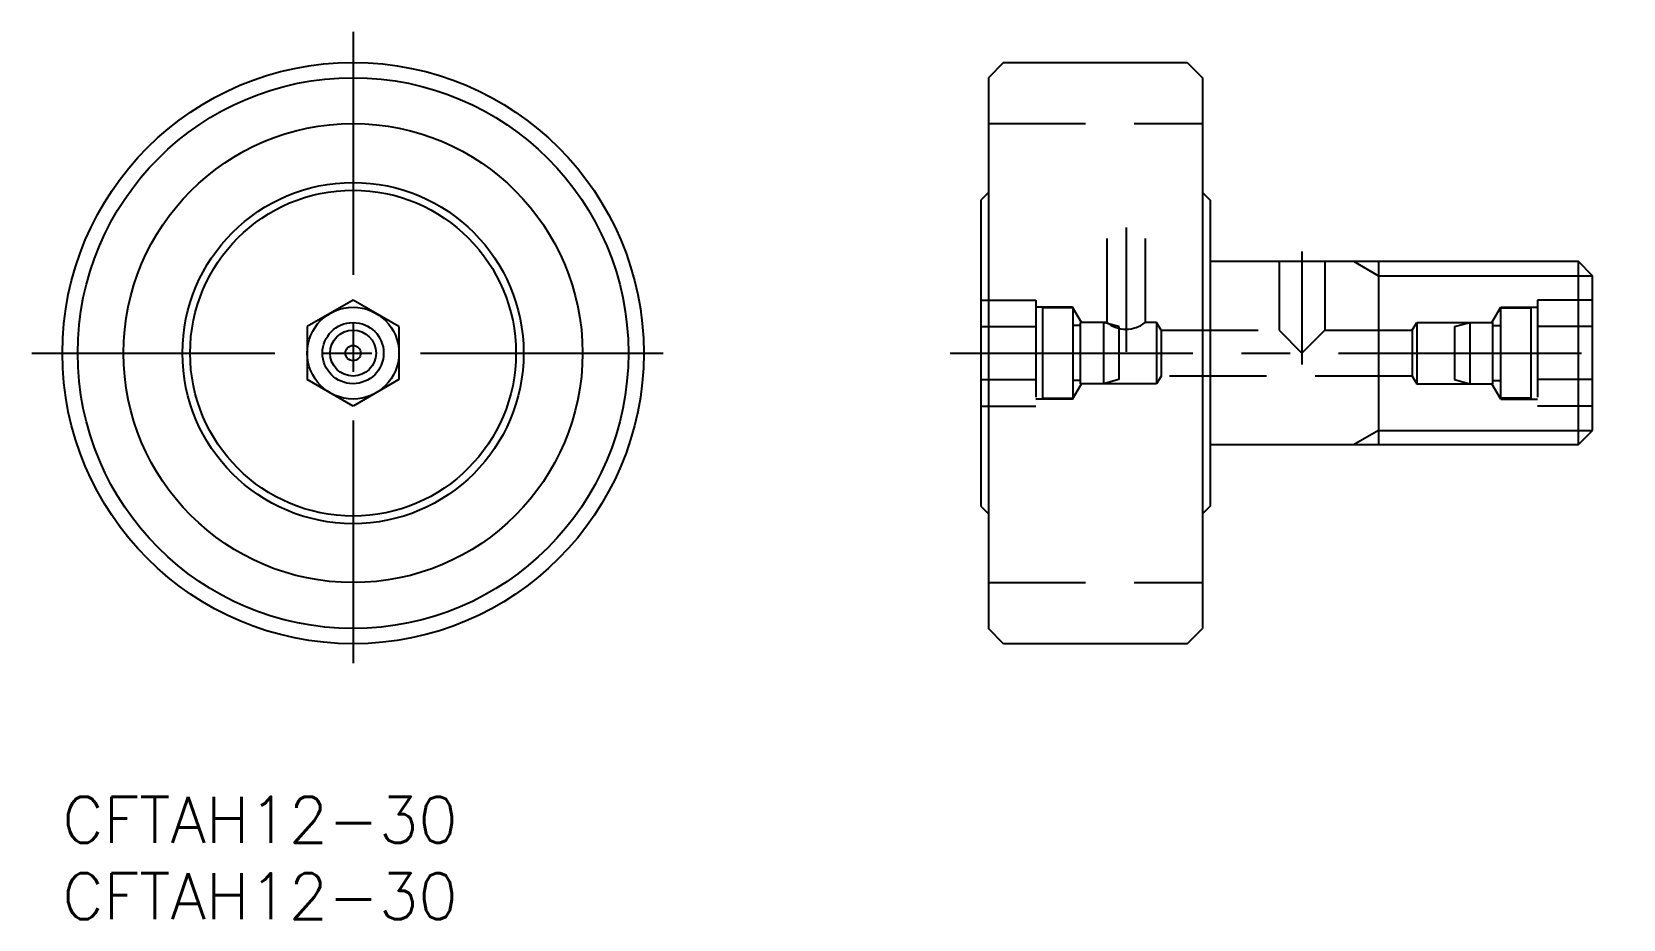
# Model space of a CAD drawing. Extents: x -2 to 102, y -8 to 50.
import ezdxf

# ---------------------------------------------------------------- set-up
doc = ezdxf.new("R2010")
doc.units = 0
doc.header["$LTSCALE"] = 0.5
doc.linetypes.add('CENTER', pattern=[50.8, 31.75, -6.35, 6.35, -6.35])
doc.linetypes.add('DASHED', pattern=[19.05, 12.7, -6.35])
for name, color, linetype in [('MSM_CENTER', 1, 'CENTER'), ('MSM_CONTINUOUS', 7, 'CONTINUOUS'), ('MSM_DASHED', 4, 'DASHED'), ('MSM_NARROW', 5, 'CONTINUOUS'), ('MSM_PART_NUMBER', 7, 'CONTINUOUS')]:
    doc.layers.add(name, color=color, linetype=linetype)
doc.styles.get("Standard").update_dxf_attribs({"font": 'txt.shx', "height": 3, "bigfont": 'bigfont.shx'})

# ---------------------------------------------------------------- blocks, each defined once
blk = doc.blocks.new('*U20')
at = {"layer": 'MSM_PART_NUMBER'}
blk.add_text('CFTAH12-30', height=3, dxfattribs=at).set_placement((0, -3))
blk = doc.blocks.new('*U21')
at = {"layer": 'MSM_PART_NUMBER'}
blk.add_text('CFTAH12-30', height=3, dxfattribs=at).set_placement((0, -8))

msp = doc.modelspace()

# ---------------------------------------------------------------- linework, layer by layer
at = {"layer": 'MSM_CENTER'}
for p, q in [((19, 50), (19, 8)), ((69.53, 37.21), (69.53, 29.08)), ((81.03, 35.65), (81.03, 28.25)), ((-2, 29), (40, 29)), ((58.03, 29), (102.03, 29))]:
    msp.add_line(p, q, dxfattribs=at)
at = {"layer": 'MSM_CONTINUOUS'}
for p, q in [((61.53, 48), (60.53, 47)), ((61.53, 48), (73.53, 48)), ((73.53, 48), (74.53, 47)), ((60.53, 47), (60.53, 11)), ((74.53, 47), (74.53, 11)), ((60.53, 39.5), (60.03, 39)), ((60.03, 39), (60.03, 19)), ((74.53, 39.5), (75.03, 39)), ((75.03, 39), (75.03, 19)), ((75.03, 35), (99.08, 35)), ((86.03, 35), (86.03, 23)), ((100.03, 34.05), (99.08, 35)), ((99.08, 35), (99.08, 23)), ((100.03, 23.95), (100.03, 34.05)), ((19, 32.46), (16, 30.73)), ((22, 30.73), (19, 32.46)), ((16, 30.73), (16, 27.27)), ((22, 30.73), (22, 27.27)), ((19, 25.54), (16, 27.27)), ((22, 27.27), (19, 25.54)), ((99.08, 23), (100.03, 23.95)), ((99.08, 23), (75.03, 23)), ((60.03, 19), (60.53, 18.5)), ((75.03, 19), (74.53, 18.5)), ((61.53, 10), (60.53, 11)), ((73.53, 10), (74.53, 11)), ((73.53, 10), (61.53, 10))]:
    msp.add_line(p, q, dxfattribs=at)
for radius in [19, 18, 15, 11.15, 10.65, 3, 2, 1.5, 0.5]:
    msp.add_circle((19, 29), radius, dxfattribs=at)
at = {"layer": 'MSM_DASHED'}
for p, q in [((60.53, 44), (74.53, 44)), ((68.28, 36.5), (68.28, 31)), ((70.78, 36.5), (70.78, 31)), ((79.53, 35), (79.53, 30.5)), ((82.53, 35), (82.53, 30.5)), ((60.03, 32.46), (63.63, 32.46)), ((63.63, 32.46), (63.63, 25.54)), ((96.43, 32.46), (96.43, 25.54)), ((100.03, 32.46), (96.43, 32.46)), ((66.03, 32), (63.63, 32)), ((64.06, 31.95), (64.06, 26.05)), ((66.06, 31.95), (64.06, 31.95)), ((66.61, 31), (66.03, 32)), ((66.03, 32), (66.03, 31.95)), ((66.06, 31.95), (66.06, 26.05)), ((93.45, 31), (94.03, 32)), ((94, 31.95), (94, 26.05)), ((94, 31.95), (96, 31.95)), ((94.03, 32), (94.03, 31.95)), ((94.03, 32), (96.43, 32)), ((96, 31.95), (96, 26.05)), ((60.03, 30.73), (63.63, 30.73)), ((66.56, 30.8), (66.06, 30.8)), ((68.28, 31), (66.56, 31)), ((66.56, 27), (66.56, 31)), ((68.06, 31), (68.06, 27)), ((69.06, 30.73), (68.06, 31)), ((69.06, 30.73), (69.06, 27.27)), ((71.53, 31), (70.78, 31)), ((71.53, 31), (71.53, 27)), ((71.82, 30.5), (71.53, 31)), ((71.82, 30.5), (79.53, 30.5)), ((71.82, 30.5), (71.82, 27.5)), ((79.53, 30.5), (81.03, 29)), ((81.03, 29), (82.53, 30.5)), ((82.53, 30.5), (88.24, 30.5)), ((88.24, 30.5), (88.53, 31)), ((88.24, 30.5), (88.24, 27.5)), ((88.53, 31), (88.53, 27)), ((88.53, 31), (93.5, 31)), ((91, 30.73), (92, 31)), ((91, 30.73), (91, 27.27)), ((92, 31), (92, 27)), ((93.5, 27), (93.5, 31)), ((93.5, 30.8), (94, 30.8)), ((100.03, 30.73), (96.43, 30.73)), ((60.03, 27.27), (63.63, 27.27)), ((66.56, 27.2), (66.06, 27.2)), ((69.06, 27.27), (68.06, 27)), ((71.82, 27.5), (71.53, 27)), ((88.24, 27.5), (71.82, 27.5)), ((88.24, 27.5), (88.53, 27)), ((91, 27.27), (92, 27)), ((93.5, 27.2), (94, 27.2)), ((100.03, 27.27), (96.43, 27.27)), ((64.06, 26.05), (66.06, 26.05)), ((66.03, 26), (66.61, 27)), ((66.03, 26.05), (66.03, 26)), ((71.53, 27), (66.56, 27)), ((88.53, 27), (93.5, 27)), ((94.03, 26), (93.45, 27)), ((96, 26.05), (94, 26.05)), ((94.03, 26.05), (94.03, 26)), ((60.03, 25.54), (63.63, 25.54)), ((66.03, 26), (63.63, 26)), ((94.03, 26), (96.43, 26)), ((100.03, 25.54), (96.43, 25.54)), ((60.53, 14), (74.53, 14))]:
    msp.add_line(p, q, dxfattribs=at)
msp.add_arc((69.53, 32.56), 2, 231.3562, 308.6438, dxfattribs=at)
at = {"layer": 'MSM_NARROW'}
for p, q in [((84.39, 35), (86.03, 34.05)), ((86.03, 34.05), (100.03, 34.05)), ((86.03, 23.95), (84.39, 23)), ((86.03, 23.95), (100.03, 23.95))]:
    msp.add_line(p, q, dxfattribs=at)

# ---------------------------------------------------------------- block references
at = {"layer": 'MSM_CONTINUOUS'}
for name in ['*U20', '*U21']:
    msp.add_blockref(name, (0, 0), dxfattribs=at)

doc.saveas('drawing.dxf')
